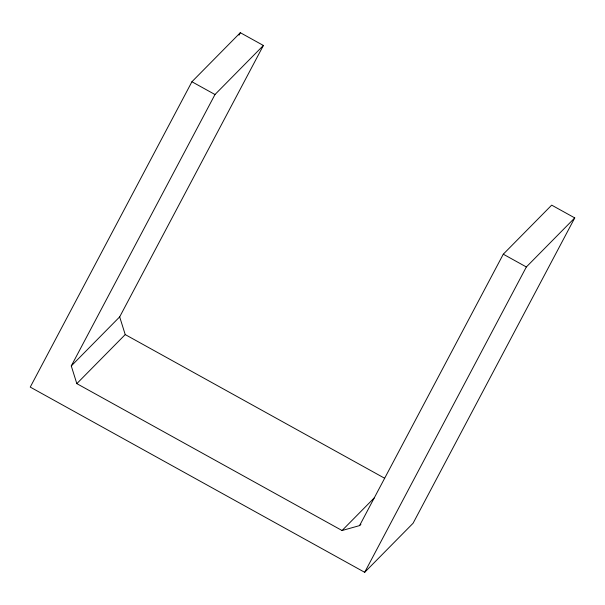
<?xml version="1.0" encoding="UTF-8"?>
<svg xmlns="http://www.w3.org/2000/svg" width="605" height="605" viewBox="0 0 605 605"><rect width="100%" height="100%" fill="white"/><g stroke="black" fill="none" stroke-linecap="round" stroke-linejoin="round"><path stroke-width="0.91" d="M191.921 81.751L30.25 387.094L364.679 572.307L413.079 523.249L574.75 217.906L551.684 205.133L503.284 254.191L359.582 525.601L342.059 530.524L76.82 383.63L71.277 365.942L214.987 94.524L263.387 45.466L240.321 32.693L191.921 81.751L214.987 94.524M238.998 35.196L240.321 32.693M71.277 365.942L119.677 316.884L263.387 45.466M364.679 572.307L526.35 266.964L574.75 217.906M76.82 383.63L125.22 334.58L119.677 316.884M342.059 530.524L374.548 497.597M359.582 525.601L360.905 524.263M503.284 254.191L526.35 266.964M125.22 334.58L384.674 478.268"/></g></svg>
